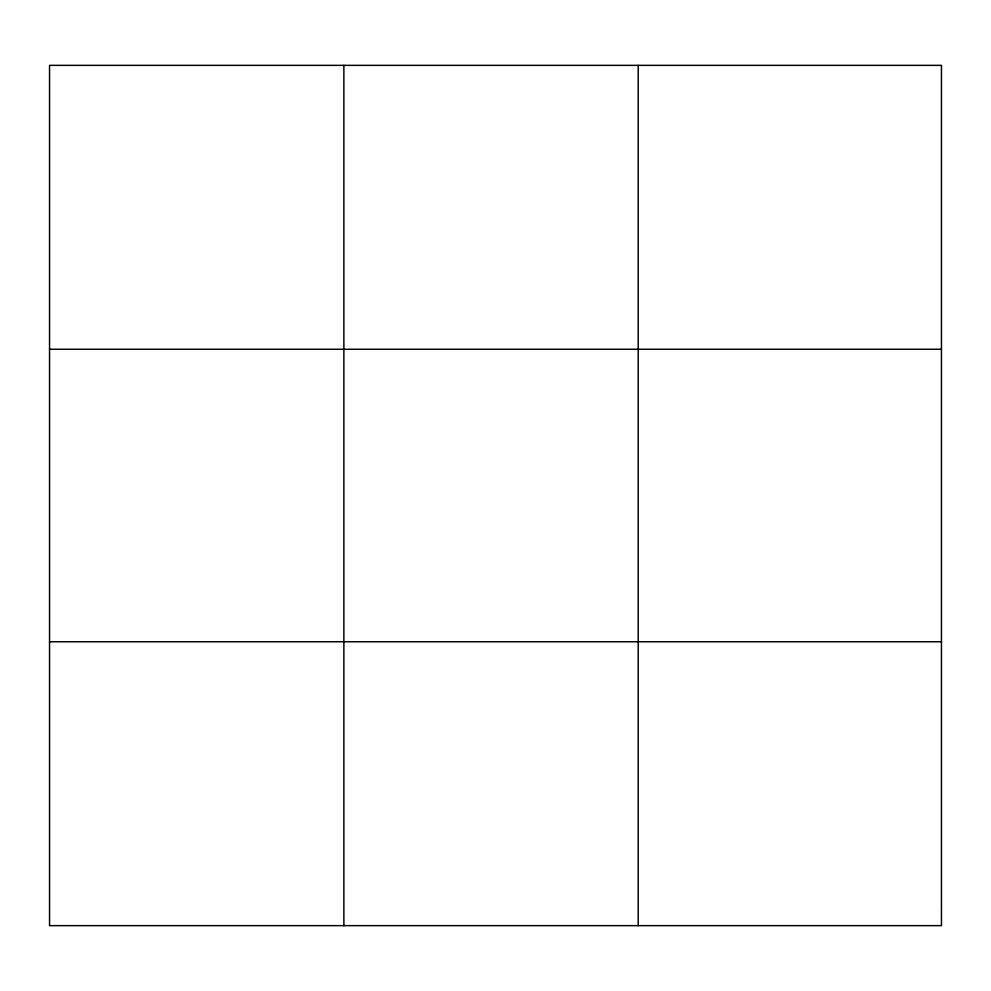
<?xml version="1.0" encoding="UTF-8"?>
<svg xmlns="http://www.w3.org/2000/svg" width="991" height="991" viewBox="0 0 991 991"><rect width="100%" height="100%" fill="white"/><g stroke="black" fill="none" stroke-linecap="round" stroke-linejoin="round"><path stroke-width="1.49" d="M343.877 65.356L343.877 925.644M638.204 65.356L638.204 925.644M49.55 349.253L941.45 349.253M49.55 641.747L941.45 641.747M941.45 905.365L941.45 925.644L49.55 925.644L49.55 65.356L941.45 65.356L941.45 905.365"/></g></svg>
